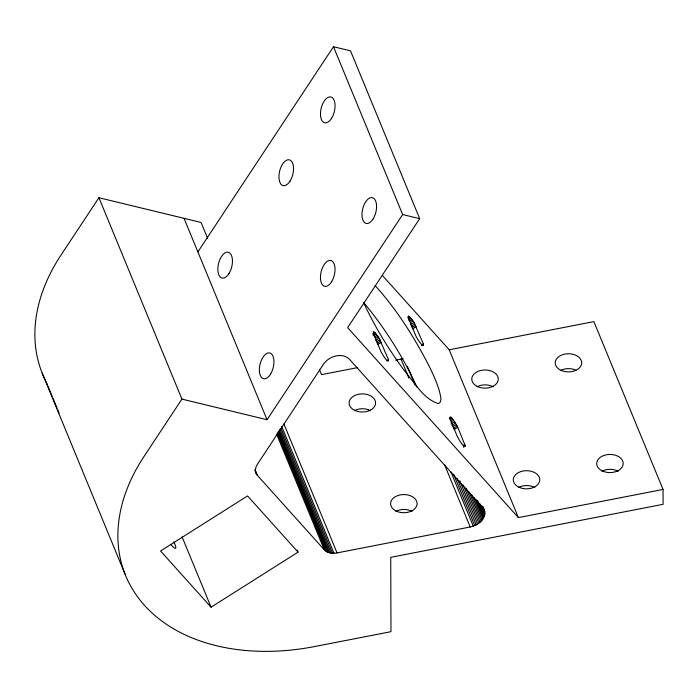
<?xml version="1.0" encoding="UTF-8"?>
<svg xmlns="http://www.w3.org/2000/svg" width="698" height="698" viewBox="0 0 698 698"><rect width="100%" height="100%" fill="white"/><g stroke="black" fill="none" stroke-linecap="round" stroke-linejoin="round"><path stroke-width="1.05" d="M484.822 514.147L484.569 510.709L482.911 507.778L349.175 358.981C341.68 352.132 328.994 356.268 323.68 363.946L257.379 464.275C255.084 467.52 254.543 472.328 257.422 475.425L324.282 549.815C327.519 553.244 332.658 553.741 337.055 552.912L470.216 526.981C476.743 525.638 483.583 521.109 484.822 514.147L481.507 506.111M465.226 446.101C461.657 445.874 459.022 439.068 457.015 435.814L449.913 418.582C449.102 412.248 457.382 425.797 457.748 427.307L465.138 445.446L465.226 446.101L463.437 447.235M207.585 238.262L201.076 222.47L98.924 197.717L60.935 255.198A203.956 143.212 -22.4 0 0 46.478 382.452L47.29 384.424M197.883 251.908L333.487 46.722L350.509 50.849L419.681 218.675L347.656 327.659L518.387 517.611L663.048 489.446L663.1 504.314L390.732 557.336L390.967 631.681L314.667 646.54A203.956 143.203 -22.4 0 1 144.425 605.288A203.956 143.203 -22.4 0 1 143.945 456.588L181.934 399.108L98.924 197.717M181.934 399.108L267.055 419.734L402.659 214.548L333.487 46.722M372.898 333.478L374.686 332.353L379.119 338.181L388.463 359.549C389.275 365.892 380.995 352.342 380.619 350.824L373.517 333.592L373.264 331.663L374.686 332.353M372.776 334.839L375.454 333.147M373.648 335.869L376.327 334.176M374.573 337.09L377.252 335.398M407.789 317.773L409.569 316.648L414.01 322.476L423.354 343.844C424.157 350.187 415.877 336.637 415.511 335.119L408.409 317.887L408.147 315.958L409.569 316.648M375.515 338.443L378.194 336.75M408.557 318.567L410.345 317.442M375.55 340.441L379.119 338.181M408.531 320.164L411.209 318.471M376.405 341.889L379.982 339.629M409.456 321.385L412.143 319.684M377.164 343.294L380.733 341.025M410.407 322.738L413.085 321.045M377.784 344.576L381.361 342.317M410.433 324.736L414.01 322.476M411.288 326.184L414.865 323.924M412.047 327.58L415.624 325.32M412.675 328.871L416.244 326.612M386.675 360.683L388.463 359.549M421.566 344.978L423.354 343.844M421.845 345.885L423.634 344.751M449.294 418.477L451.074 417.343M450.062 419.271L451.85 418.137M450.934 420.301L452.714 419.166M450.96 422.081L453.648 420.388M451.013 424L454.59 421.74M451.938 425.44L455.515 423.171M452.793 426.879L456.37 424.62M453.552 428.284L457.129 426.016M454.18 429.567L457.748 427.307M463.071 445.673L464.859 444.539M463.35 446.58L465.138 445.446M298.063 552.135L247.554 495.929L160.549 550.992L211.066 607.199L298.063 552.135L297.243 550.129M395.74 360.185L403.086 358.589M357.568 367.619L321.508 374.634L319.475 369.704M382.373 275.413L449.215 349.777L593.876 321.612L663.048 489.446M402.659 214.548L419.681 218.675M375.184 285.648C396.438 309.127 413.521 336.157 428.144 364.164C432.551 373.011 436.8 382.024 439.531 391.552C440.141 395.199 442.846 401.551 438.449 403.68C422.848 398.75 414.211 381.727 403.863 370.036C388.42 348.834 374.529 326.385 363.588 302.513M363.789 302.635C384.999 328.304 403.025 356.73 416.898 387.015M449.215 349.777L518.387 517.611M482.92 506.652L484.569 510.709M482.746 506.792L484.813 511.817M481.995 505.937L484.901 512.969M479.613 503.284L484.587 515.351M477.563 500.475L484.185 516.555M476.184 499.663L483.635 517.75M474.247 497.822L482.946 518.928M471.752 494.943L482.109 520.062M469.126 492.02L481.14 521.162M465.976 488.033L480.058 522.2M463.123 484.979L478.863 523.168M459.755 480.843L477.572 524.05M457.146 478.619L476.202 524.852M453.639 474.291L474.762 525.55M407.414 366.354L415.284 385.444M450.908 471.874L473.279 526.144M401.045 359.147L408.915 378.246M444.539 464.667L470.216 526.981M283.929 424.018L337.055 552.912M281.695 426.382L333.993 553.261M281.032 428.38L332.501 553.252M280.011 429.253L331.061 553.113M279.052 429.994L329.683 552.851M278.589 431.626L328.392 552.467M277.804 432.132L327.188 551.961M277.534 433.537L326.097 551.35M276.556 434.016L324.282 549.815M184.045 218.343L267.055 419.734M254.927 469.379L257.422 475.425M254.927 470.469L256.157 473.541M182.073 536.858L211.066 607.199M48.101 386.404L52.175 396.272M52.987 398.244L57.053 408.121M57.873 410.092L59.094 413.059M42.159 373.055L125.169 574.445M561.14 370.158A13.253 9.074 -0.2 0 1 576.042 370.219M601.964 471.194A13.253 9.074 -0.2 0 1 618.21 471.255M518.535 487.431A13.253 9.074 -0.2 0 1 534.781 487.492M477.031 386.736A13.253 9.074 -0.2 0 1 493.277 386.797M354.34 410.616A13.253 9.074 -0.2 0 1 370.594 410.677M395.845 511.32A13.253 9.074 -0.2 0 1 412.099 511.381M173.846 541.918A13.253 2.286 57.7 0 1 170.818 544.344M561.375 370.507A13.253 9.074 -0.2 0 0 581.696 363.161A13.253 9.074 -0.2 0 0 562.283 354.802A13.253 9.074 -0.2 0 0 561.375 370.507M602.88 471.211A13.253 9.074 -0.2 0 0 623.201 463.856A13.253 9.074 -0.2 0 0 603.787 455.497A13.253 9.074 -0.2 0 0 602.88 471.211M519.452 487.448A13.253 9.074 -0.2 0 0 539.772 480.093A13.253 9.074 -0.2 0 0 520.359 471.743A13.253 9.074 -0.2 0 0 519.452 487.448M477.947 386.753A13.253 9.074 -0.2 0 0 498.267 379.398A13.253 9.074 -0.2 0 0 478.854 371.048A13.253 9.074 -0.2 0 0 477.947 386.753M290.098 181.035A13.253 6.788 -76.4 0 0 289.67 159.921A13.253 6.788 -76.4 0 0 278.938 177.187A13.253 6.788 -76.4 0 0 290.098 181.035M331.602 281.73A13.253 6.788 -76.4 0 0 331.175 260.616A13.253 6.788 -76.4 0 0 320.443 277.891A13.253 6.788 -76.4 0 0 331.602 281.73M373.142 218.875A13.253 6.788 -76.4 0 0 372.715 197.77A13.253 6.788 -76.4 0 0 361.983 215.036A13.253 6.788 -76.4 0 0 373.142 218.875M331.637 118.18A13.253 6.788 -76.4 0 0 331.21 97.074A13.253 6.788 -76.4 0 0 320.478 114.341A13.253 6.788 -76.4 0 0 331.637 118.18M229.014 273.459A13.253 6.788 -76.4 0 0 228.586 252.344A13.253 6.788 -76.4 0 0 217.855 269.62A13.253 6.788 -76.4 0 0 229.014 273.459M270.519 374.154A13.253 6.788 -76.4 0 0 270.091 353.048A13.253 6.788 -76.4 0 0 259.359 370.315A13.253 6.788 -76.4 0 0 270.519 374.154M355.256 410.633A13.253 9.074 -0.2 0 0 375.576 403.287A13.253 9.074 -0.2 0 0 356.163 394.928A13.253 9.074 -0.2 0 0 355.256 410.633M396.761 511.329A13.253 9.074 -0.2 0 0 417.081 503.982A13.253 9.074 -0.2 0 0 397.668 495.624A13.253 9.074 -0.2 0 0 396.761 511.329"/></g></svg>
